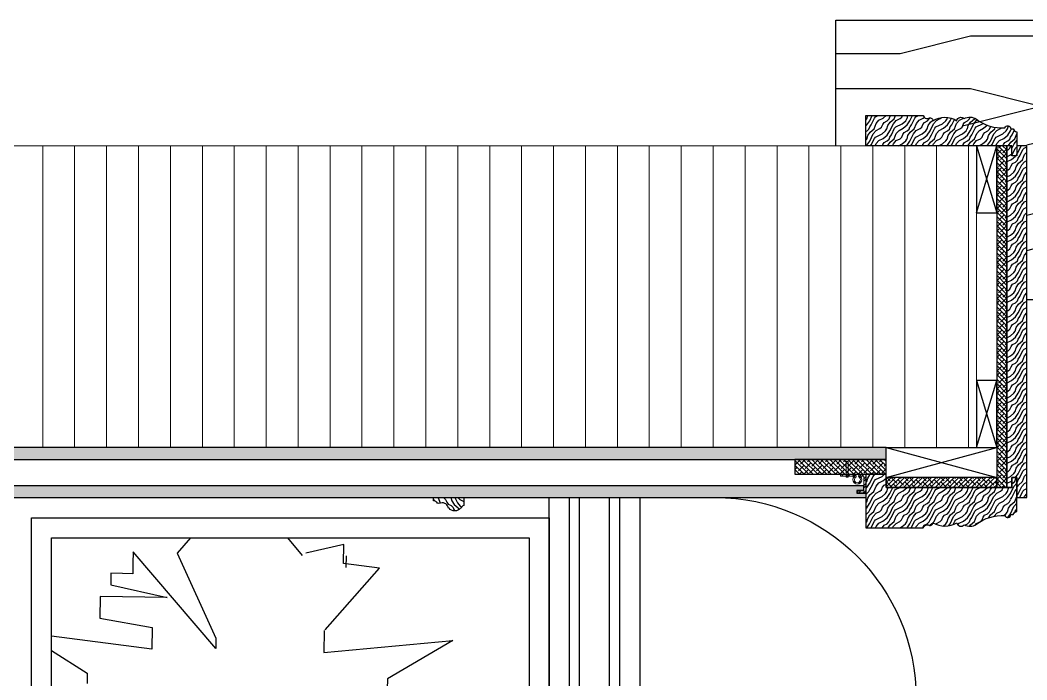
# Model space of a CAD drawing. Header units: millimetres. Extents: x 92928 to 223128, y -11456 to 21098.
# Drawn here: x 220417 to 221418, y 3142 to 3798 of the extents above; entities that cross this region are included whole.
import ezdxf
from ezdxf.xclip import XClip

# ---------------------------------------------------------------- set-up
doc = ezdxf.new("R2010")
doc.units = ezdxf.units.MM
doc.header["$XCLIPFRAME"] = 0
doc.layers.add('_ACM-A-WALL-HACH', color=251, linetype='Continuous', lineweight=9)
doc.layers.add('I-WALL', color=6, linetype='Continuous', lineweight=13)
for name, color, linetype in [('A-stairs', 2, 'Continuous'), ('I-DETL-LW01', 1, 'Continuous'), ('I-DETL-LW02', 2, 'Continuous'), ('I-DETL-LW251', 251, 'Continuous'), ('I-FC-HATCH', 8, 'Continuous'), ('I-PL-IDS-MILL', 40, 'Continuous'), ('PE-尺寸标注', 44, 'Continuous'), ('WALL TYPE$0$HATCH', 8, 'Continuous')]:
    doc.layers.add(name, color=color, linetype=linetype)

# ---------------------------------------------------------------- blocks, each defined once
blk = doc.blocks.new('海龙_1215173755')
at = {"layer": 'WALL TYPE$0$HATCH', "ltscale": 2}
h = blk.add_hatch(dxfattribs=at)
h.set_pattern_fill('ANSI32', color=256, scale=0.5)
h.set_pattern_definition([(45, (-39299.69784487303, -12402.66931678472), (-3.367596045400933, 3.367596045400933), []), (45, (-39297.45277987303, -12402.66931678472), (-3.367596045400933, 3.367596045400933), [])])
edge = h.paths.add_edge_path()
edge.add_line((2.291405648800719, -7.1853693941448), (2.291405648895307, 11.2586301537176))
edge.add_line((2.291405648895307, 11.2586301537176), (-2.766336400527507, 11.2586301537176))
edge.add_arc((-2.766336402286313, 9.258630153718839), 1.999999999998765, 89.99999994961394, 201.2138913290534)
edge.add_arc((-5.973488088030813, 5.890560184772322), 2.965716505140973, -243.08079552205038, 63.080795825394205, ccw=False)
edge.add_arc((-9.180639785015451, 9.258630153719412), 1.999999999998192, 338.7861084524729, 450.0000000000145)
edge.add_line((-9.180639785015956, 11.2586301537176), (-22.73189232477307, 11.2586301537176))
edge.add_line((-22.73189232477307, 11.2586301537176), (-22.73189232477307, 9.258630153717604))
edge.add_line((-22.73189232477307, 9.258630153717604), (-9.180639785015956, 9.258630153717604))
edge.add_arc((-5.973488092764455, 6.085253332828891), 4.511778188748358, 135.3032882784527, 404.6967117215473)
edge.add_line((-2.766336400512955, 9.258630153717604), (0.2914056488953065, 9.258630153717604))
edge.add_line((0.2914056488953065, 9.258630153717604), (0.2914056488007191, -3.505607322171272))
edge.add_line((0.2914056488007191, -3.505607322171272), (0.2914056488007191, -5.106938799261115))
edge.add_line((0.2914056488007191, -5.106938799261115), (-6.499315307970392, -5.10693879925384))
edge.add_line((-6.499315307970392, -5.10693879925384), (-6.499315307970392, -7.1853693941448))
edge.add_line((-6.499315307970392, -7.1853693941448), (2.291405648800719, -7.1853693941448))
at = {"color": 1, "linetype": 'Continuous', "lineweight": 15, "elevation": 7.839925138837386}
blk.add_lwpolyline([(-17.26337170643092, 24.12776406589728), (-17.26337170643092, 8.526522878431933), (-15.24067591447965, 8.526522878431933), (-15.24067591447965, 24.12776406589728)], close=True, dxfattribs=at)
at = {"color": 1, "linetype": 'Continuous', "lineweight": 15}
blk.add_lwpolyline([(2.291405648800719, -7.1853693941448), (2.291405648895307, 11.2586301537176), (-2.766336400527507, 11.2586301537176, 0.5273176530246371), (-4.630808598572912, 8.534928952069095, -4.178275816144416), (-7.31616759148892, 8.534928944960484, 0.5273176539620763), (-9.180639785015956, 11.2586301537176), (-22.73189232477307, 11.2586301537176), (-22.73189232477307, 9.258630153717604), (-9.180639785015956, 9.258630153717604, 2.396255539831327), (-2.766336400512955, 9.258630153717604), (0.2914056488953065, 9.258630153717604), (0.2914056488007191, -3.505607322171272), (0.2914056488007191, -5.106938799261115), (-6.499315307970392, -5.10693879925384), (-6.499315307970392, -7.1853693941448)], format="xyb", close=True, dxfattribs=at)
blk = doc.blocks.new('海龙_1215174788')
at = {"layer": 'I-DETL-LW01'}
for p, q in [((-54.99961099407665, 0), (54.99961099407665, -30.00060239396589)), ((-54.99961099407665, -30.00060239396589), (54.99961099407665, 0))]:
    blk.add_line(p, q, dxfattribs=at)
blk.add_lwpolyline([(54.99961099407665, -30.00060239396589), (-54.99961099407665, -30.00060239396589), (-54.99961099407665, 0), (54.99961099407665, 0), (54.99961099407665, -30.00060239396589)], close=True, dxfattribs=at)
blk = doc.blocks.new('K_18')
at = {"layer": 'I-DETL-LW01'}
for p, q in [((33.23561780365708, 0), (-33.23561780365708, -20)), ((-33.23561780365708, 0), (33.23561780365708, -20))]:
    blk.add_line(p, q, dxfattribs=at)
blk.add_lwpolyline([(-33.23561780365708, -20), (-33.23561780365708, 0), (33.23561780365708, 0), (33.23561780365708, -20), (-33.23561780365708, -20)], close=True, dxfattribs=at)
blk = doc.blocks.new('K_23')
at = {"layer": 'I-DETL-LW251'}
h = blk.add_hatch(dxfattribs=at)
h.set_pattern_fill('ANSI38', color=250, angle=-180)
h.set_pattern_definition([(224.9999999999999, (39382.28093701071, 12629.77147991466), (2.245064030267287, -2.24506403026729), []), (314.9999999999999, (39382.28093701071, 12629.77147991466), (6.735192090801863, -2.245064030267293), [7.9375, -4.7625])])
h.paths.add_polyline_path([(-49.99961099406937, -205.0415876618026), (-59.99961099406937, -205.0415876618026), (-59.99961099406937, -360.0013131033593), (-49.99961099406937, -360.0013131033593)])
h.paths.add_polyline_path([(-49.99961099406937, -20.00006513127482), (-59.99961099406937, -20.00006513127119), (-59.99961099406937, -205.0415876618026), (-49.99961099406937, -205.0415876618026)])
h = blk.add_hatch(dxfattribs=at)
h.set_pattern_fill('ANSI38', color=250, angle=-270.0000000000001)
h.set_pattern_definition([(134.9999999999999, (39382.28093701071, 12570.7273935948), (-2.24506403026729, -2.245064030267287), []), (224.9999999999999, (39382.28093701071, 12570.7273935948), (-2.245064030267292, -6.735192090801863), [7.9375, -4.7625])])
h.paths.add_polyline_path([(-49.99961099406937, -350.0011861415369), (59.99961099406937, -350.0011861415369), (59.99961099406937, -360.0011861415369), (-49.99961099406937, -360.0011861415369)])
at = {"layer": 'PE-尺寸标注'}
h = blk.add_hatch(dxfattribs=at)
h.set_pattern_fill('木纹面1', color=250, scale=5, angle=-270.0000000000001, style=0, pattern_type=2)
h.set_pattern_definition([(153.43494882, (-140730.9569070329, -13591.31806579485), (1.019987084581358e-09, 19.9999999776412), [4.62136835, -17.7393114]), (130.6012946499999, (-140748.2508732829, -13604.47510514485), (-1.801354211260634e-08, 19.99999998960277), [4.1580665, -88.037378]), (130.6012946499999, (-140768.2508732829, -13594.47510514485), (-1.801354211260634e-08, 19.99999998960277), [4.1580665, -88.037378]), (130.6012946499999, (-140788.2508732829, -13584.47510514485), (1.452602781483031e-08, 19.99999995163994), [4.1580665, -88.037378]), (153.43494882, (-140728.1620350329, -13601.46550179485), (1.019987084581358e-09, 19.9999999776412), [4.2370078, -18.12367195]), (140.1944289099999, (-140731.9517300329, -13599.57065429484), (-7.906845280639833e-10, 20.00000001048198), [2.2404905, -75.862006]), (140.1944289099999, (-140751.9517300329, -13589.57065429484), (-7.906845280639833e-10, 20.00000001048198), [2.2404905, -75.862006]), (140.1944289099999, (-140771.9517300329, -13579.57065429484), (-7.906845280639833e-10, 20.00000001048198), [2.2404905, -75.862006]), (111.8014094899999, (-140733.6729225329, -13598.13632724485), (2.658085606156288e-08, 19.99999999207265), [2.86871215, -50.9829359]), (123.69006753, (-140734.7383354829, -13595.47279484485), (1.246420043933127e-08, 20.00000002516126), [2.521813, -33.53369975]), (153.4349487999999, (-140736.1371856329, -13593.37451959484), (8.001303720482538e-09, 19.9999999776412), [3.3552885, -19.0053909]), (134.9999999999999, (-140739.1382472329, -13591.87398879484), (1.40896279729176e-14, 19.99999996643937), [2.7178182, -53.8507243]), (134.9999999999999, (-140759.1382472329, -13581.87398879484), (1.40896279729176e-14, 19.99999996643937), [2.7178182, -53.8507243]), (111.8014094899999, (-140741.0600348829, -13589.95220114485), (2.658085606156288e-08, 19.99999999207265), [2.19237, -51.65927799999999]), (153.4349487999999, (-140727.6998741829, -13607.94658224485), (8.001303720482538e-09, 19.9999999776412), [7.1895999, -15.1710799]), (140.1944289099999, (-140734.1304478329, -13604.73129539485), (-7.906845280639833e-10, 20.00000001048198), [4.573562, -73.5289349]), (140.1944289099999, (-140754.1304478329, -13594.73129539485), (-7.906845280639833e-10, 20.00000001048198), [4.573562, -73.5289349]), (140.1944289099999, (-140774.1304478329, -13584.73129539485), (-7.906845280639833e-10, 20.00000001048198), [4.573562, -73.5289349]), (123.69006753, (-140737.6439553829, -13601.80337244485), (1.246420043933127e-08, 20.00000002516126), [2.2405595, -33.8149534]), (105.9453958999999, (-140738.8867940829, -13599.93911439485), (1.449476101023982e-06, 19.99999999510854), [3.5624845, -69.23861445]), (123.69006753, (-140739.8654837829, -13596.51370029484), (1.246420043933127e-08, 20.00000002516126), [4.0929665, -31.9625462]), (140.1944289099999, (-140742.1358531329, -13593.10814629485), (-7.906845280639833e-10, 20.00000001048198), [5.197338, -72.905159]), (140.1944289099999, (-140762.1358531329, -13583.10814629485), (-7.906845280639833e-10, 20.00000001048198), [5.197338, -72.905159]), (140.1944288999999, (-140782.1358531329, -13573.10814629485), (2.699973234775094e-09, 20.00000001048198), [5.197338, -72.905159]), (111.8014094899999, (-140746.1285608829, -13589.78088644485), (2.658085606156288e-08, 19.99999999207265), [5.7145015, -48.137147]), (140.1944289099999, (-140735.0903845329, -13609.25132704485), (-7.906845280639833e-10, 20.00000001048198), [5.214066750000001, -72.88842999999999]), (140.1944289099999, (-140755.0903845329, -13599.25132704485), (-7.906845280639833e-10, 20.00000001048198), [5.214066750000001, -72.88842999999999]), (140.1944289099999, (-140775.0903845329, -13589.25132704485), (-7.906845280639833e-10, 20.00000001048198), [5.214066750000001, -72.88842999999999]), (123.69006753, (-140739.0959415329, -13605.91336284485), (1.246420043933127e-08, 20.00000002516126), [4.838075, -31.21743775]), (116.5650511799999, (-140741.7796227329, -13601.88784114485), (-1.019961125771446e-09, 19.9999999776412), [7.985959999999994, -81.45675899999992]), (116.5650511799999, (-140761.7796227329, -13591.88784114485), (-1.019961125771446e-09, 19.9999999776412), [7.985959999999994, -81.45675899999992]), (130.6012946499999, (-140745.3510710329, -13594.74496004485), (-1.801354211260634e-08, 19.99999998960277), [4.319301400000001, -87.87614315]), (130.6012946499999, (-140765.3510710329, -13584.74496004485), (-1.801354211260634e-08, 19.99999998960277), [4.319301400000001, -87.87614315]), (130.6012946499999, (-140785.3510710329, -13574.74496204485), (-1.801354211260634e-08, 19.99999998960277), [4.319301400000001, -87.87614315]), (123.69006753, (-140741.8742600829, -13607.91663754485), (1.246420043933127e-08, 20.00000002516126), [2.73579165, -33.31972211]), (116.5650512, (-140743.3918042329, -13605.64032129484), (-8.001275541226578e-09, 19.9999999776412), [7.1580762, -82.28464299999999]), (116.5650512, (-140763.3918042329, -13595.64032129484), (8.144144213551995e-08, 20.00000002236256), [7.1580762, -82.28464299999999]), (130.6012946499999, (-140746.5929930329, -13599.23794329485), (-1.801354211260634e-08, 19.99999998960277), [1.700823, -90.49462155]), (130.6012946499999, (-140766.5929930329, -13589.23794329485), (-1.801354211260634e-08, 19.99999998960277), [1.700823, -90.49462155]), (130.6012946499999, (-140786.5929930329, -13579.23794354485), (-1.801354211260634e-08, 19.99999998960277), [1.700823, -90.49462155])])
edge = h.paths.add_edge_path()
edge.add_line((-64.99929409782635, -20.00000415857539), (59.99961099406937, -20.00076633012395))
edge.add_line((59.99961099406937, -20.00076633012395), (59.99961099406937, -20.00071889169521))
edge.add_line((59.99961099406937, -20.00071889169521), (79.99961099406937, -20.00071889169521))
edge.add_line((79.99961099406937, -20.00071889169521), (79.99961099406937, 9.999652404396329))
edge.add_line((79.99961099406937, 9.999652404396329), (22.99266950390302, 10))
edge.add_arc((18.90004016371677, 11.19191495746054), 4.26266069280344, 260.886079551256, 343.7626167165591, ccw=False)
edge.add_arc((16.33341725327773, 4.808273027307223), 2.882226526280218, 48.98642283153394, 176.7599828102528)
edge.add_arc((1.533748628949979, -14.25924164853132), 22.6261819559395, 58.20282594837902, 121.7946807328179)
edge.add_arc((-14.43534059263766, 4.302694004842124), 4.102787472584965, 9.384517183764448, 139.234296743679)
edge.add_arc((-23.32189807837131, -3.273613022542122), 11.77156623235124, 60.59744438811473, 123.6714147726934)
edge.add_arc((-55.1030349455832, 38.82980278527066), 41.00637843885896, 265.84042374831006, 308.01522969566884, ccw=False)
edge.add_arc((-60.96015037057805, -3.150675527382191), 3.079146203867104, 20.57501200568215, 178.5813449604219)
edge.add_line((-64.03835276034079, -3.074443037097808), (-66.42360665739398, -3.074195844528731))
edge.add_arc((-70.88955782193807, -1.408315672022582), 4.766537165830334, 280.7645598541669, 339.5435792437277, ccw=False)
edge.add_line((-69.99929409782635, -6.090975926083047), (-69.99929409782635, -29.99997367143988))
edge.add_line((-69.99929409782635, -29.99997367143988), (-64.99929409782635, -29.99997367143988))
edge.add_line((-64.99929409782635, -29.99997367143988), (-64.99929409782635, -19.99997367143988))
h = blk.add_hatch(dxfattribs=at)
h.set_pattern_fill('木纹面1', color=250, scale=5, angle=-270.0000000000001, style=0, pattern_type=2)
h.set_pattern_definition([(153.43494882, (39381.41441451071, 12647.70474116466), (1.01998432603116e-09, 19.9999999776412), [4.62136835, -17.7393114]), (130.6012946499999, (39364.12044826074, 12634.54770181465), (-1.801354487115654e-08, 19.99999998960277), [4.1580665, -88.037378]), (130.6012946499999, (39344.12044826074, 12644.54770181465), (-1.801354487115654e-08, 19.99999998960277), [4.1580665, -88.037378]), (130.6012946499999, (39324.12044826074, 12654.54770181465), (1.452602505628012e-08, 19.99999995163994), [4.1580665, -88.037378]), (153.43494882, (39384.20928651071, 12637.55730516466), (1.01998432603116e-09, 19.9999999776412), [4.2370078, -18.12367195]), (140.1944289099999, (39380.41959151073, 12639.45215266468), (-7.90687286614186e-10, 20.00000001048198), [2.2404905, -75.862006]), (140.1944289099999, (39360.41959151073, 12649.45215266468), (-7.90687286614186e-10, 20.00000001048198), [2.2404905, -75.862006]), (140.1944289099999, (39340.41959151073, 12659.45215266468), (-7.90687286614186e-10, 20.00000001048198), [2.2404905, -75.862006]), (111.8014094899999, (39378.69839901073, 12640.88647971468), (2.658085330301268e-08, 19.99999999207265), [2.86871215, -50.9829359]), (123.6900675299999, (39377.63298606072, 12643.55001211466), (1.246419768078106e-08, 20.00000002516126), [2.521813, -33.53369975]), (153.4349487999999, (39376.23413591072, 12645.64828736466), (8.001300961932341e-09, 19.9999999776412), [3.355288499999994, -19.00539089999995]), (134.9999999999999, (39373.23307431073, 12647.14881816468), (1.133107777628205e-14, 19.99999996643937), [2.7178182, -53.8507243]), (134.9999999999999, (39353.23307431073, 12657.14881816468), (1.133107777628205e-14, 19.99999996643937), [2.7178182, -53.8507243]), (111.8014094899999, (39371.31128666073, 12649.07060581466), (2.658085330301268e-08, 19.99999999207265), [2.19237, -51.65927799999999]), (153.4349487999999, (39384.67144736071, 12631.07622471466), (8.001300961932341e-09, 19.9999999776412), [7.189599899999988, -15.17107989999997]), (140.1944289099999, (39378.24087371072, 12634.29151156466), (-7.90687286614186e-10, 20.00000001048198), [4.573562, -73.5289349]), (140.1944289099999, (39358.24087371072, 12644.29151156466), (-7.90687286614186e-10, 20.00000001048198), [4.573562, -73.5289349]), (140.1944289099999, (39338.24087371072, 12654.29151156466), (-7.90687286614186e-10, 20.00000001048198), [4.573562, -73.5289349]), (123.6900675299999, (39374.72736616072, 12637.21943451467), (1.246419768078106e-08, 20.00000002516126), [2.2405595, -33.8149534]), (105.9453958999999, (39373.48452746071, 12639.08369256466), (1.449476098265431e-06, 19.99999999510854), [3.5624845, -69.23861445]), (123.6900675299999, (39372.50583776072, 12642.50910666465), (1.246419768078106e-08, 20.00000002516126), [4.0929665, -31.9625462]), (140.1944289099999, (39370.23546841071, 12645.91466066465), (-7.90687286614186e-10, 20.00000001048198), [5.197338, -72.905159]), (140.1944289099999, (39350.23546841071, 12655.91466066465), (-7.90687286614186e-10, 20.00000001048198), [5.197338, -72.905159]), (140.1944288999999, (39330.23546841071, 12665.91466066465), (2.699970476224892e-09, 20.00000001048198), [5.197338, -72.905159]), (111.8014094899999, (39366.24276066071, 12649.24192051467), (2.658085330301268e-08, 19.99999999207265), [5.7145015, -48.137147]), (140.1944289099999, (39377.28093701071, 12629.77147991466), (-7.90687286614186e-10, 20.00000001048198), [5.214066750000001, -72.88842999999999]), (140.1944289099999, (39357.28093701071, 12639.77147991466), (-7.90687286614186e-10, 20.00000001048198), [5.214066750000001, -72.88842999999999]), (140.1944289099999, (39337.28093701071, 12649.77147991466), (-7.90687286614186e-10, 20.00000001048198), [5.214066750000001, -72.88842999999999]), (123.6900675299999, (39373.27538001072, 12633.10944411467), (1.246419768078106e-08, 20.00000002516126), [4.838075, -31.21743775]), (116.5650511799999, (39370.59169881072, 12637.13496581468), (-1.019963884321644e-09, 19.9999999776412), [7.985959999999983, -81.45675899999974]), (116.5650511799999, (39350.59169881072, 12647.13496581468), (-1.019963884321644e-09, 19.9999999776412), [7.985959999999983, -81.45675899999974]), (130.6012946499999, (39367.02025051072, 12644.27784691469), (-1.801354487115654e-08, 19.99999998960277), [4.319301400000001, -87.87614315]), (130.6012946499999, (39347.02025051072, 12654.27784691469), (-1.801354487115654e-08, 19.99999998960277), [4.319301400000001, -87.87614315]), (130.6012946499999, (39327.02025051072, 12664.27784491467), (-1.801354487115654e-08, 19.99999998960277), [4.319301400000001, -87.87614315]), (123.6900675299999, (39370.49706146074, 12631.10616941468), (1.246419768078106e-08, 20.00000002516126), [2.73579165, -33.31972211]), (116.5650511999999, (39368.97951731074, 12633.38248566465), (-8.001278299776775e-09, 19.9999999776412), [7.158076199999983, -82.28464299999972]), (116.5650511999999, (39348.97951731074, 12643.38248566465), (8.144143937696974e-08, 20.00000002236256), [7.158076199999983, -82.28464299999972]), (130.6012946499999, (39365.77832851073, 12639.78486366468), (-1.801354487115654e-08, 19.99999998960277), [1.700823, -90.49462155]), (130.6012946499999, (39345.77832851073, 12649.78486366468), (-1.801354487115654e-08, 19.99999998960277), [1.700823, -90.49462155]), (130.6012946499999, (39325.77832851073, 12659.78486341468), (-1.801354487115654e-08, 19.99999998960277), [1.700823, -90.49462155])])
h.paths.add_polyline_path([(-59.99961099406937, -205.0415876618026), (-79.99961099406937, -205.0415876618026), (-79.99961099406937, -369.8874311849904), (-69.99961099406937, -369.8874311849904), (-69.99961099406937, -350.0014350499514), (-64.99929409782635, -350.0014350499514), (-64.99929409782635, -360.0014045628159), (-59.99961099406937, -360.0013740776303)])
h.paths.add_polyline_path([(-69.99961099406937, -20.11343685374413), (-79.99961099406937, -20.11343685374595), (-79.99961099406937, -205.0415876618026), (-59.99961099406937, -205.0415876618026), (-59.99961099406937, -20.00003464379006), (-64.99929409782635, -20.00000415857539), (-64.99913564970484, -29.99997367143988), (-69.99945254594786, -29.99997367143988)])
h = blk.add_hatch(dxfattribs=at)
h.set_pattern_fill('木纹面1', color=250, scale=5, angle=89.99999999999994, pattern_type=2)
h.set_pattern_definition([(153.43494882, (-70.86581659782678, -382.0676067887362), (1.019991983168549e-09, 19.9999999776412), [4.62136835, -17.7393114]), (130.6012946499999, (-88.15978284782614, -395.2246461387367), (-1.801353721401914e-08, 19.99999998960277), [4.1580665, -88.037378]), (130.6012946499999, (-108.1597828478261, -385.2246461387367), (-1.801353721401914e-08, 19.99999998960277), [4.1580665, -88.037378]), (130.6012946499999, (-128.1597828478261, -375.2246461387367), (1.452603271341749e-08, 19.99999995163994), [4.1580665, -88.037378]), (153.43494882, (-68.0709445978282, -392.2150427887373), (1.019991983168549e-09, 19.9999999776412), [4.2370078, -18.12367195]), (140.1944289099999, (-71.86063959781313, -390.3201952887357), (-7.906796294767842e-10, 20.00000001048198), [2.2404905, -75.862006]), (140.1944289099999, (-91.86063959781313, -380.3201952887357), (-7.906796294767842e-10, 20.00000001048198), [2.2404905, -75.862006]), (140.1944289099999, (-111.8606395978131, -370.3201952887357), (-7.906796294767842e-10, 20.00000001048198), [2.2404905, -75.862006]), (111.8014094899999, (-73.58183209781419, -388.8858682387363), (2.658086096015007e-08, 19.99999999207265), [2.86871215, -50.98293589999999]), (123.6900675299999, (-74.6472450478177, -386.2223358387364), (1.246420533791847e-08, 20.00000002516126), [2.521813, -33.53369975]), (153.4349487999999, (-76.04609519781661, -384.124060588736), (8.00130861906973e-09, 19.9999999776412), [3.3552885, -19.0053909]), (134.9999999999999, (-79.0471567978384, -382.6235297887361), (1.898821516128703e-14, 19.99999996643937), [2.7178182, -53.8507243]), (134.9999999999999, (-99.0471567978384, -372.6235297887361), (1.898821516128703e-14, 19.99999996643937), [2.7178182, -53.8507243]), (111.8014094899999, (-80.96894444781356, -380.7017421387372), (2.658086096015007e-08, 19.99999999207265), [2.192369999999999, -51.65927799999999]), (153.4349487999999, (-67.60878374782624, -398.6961232387366), (8.00130861906973e-09, 19.9999999776412), [7.1895999, -15.1710799]), (140.1944289099999, (-74.03935739782173, -395.4808363887369), (-7.906796294767842e-10, 20.00000001048198), [4.573562, -73.5289349]), (140.1944289099999, (-94.03935739782173, -385.4808363887369), (-7.906796294767842e-10, 20.00000001048198), [4.573562, -73.5289349]), (140.1944289099999, (-114.0393573978217, -375.4808363887369), (-7.906796294767842e-10, 20.00000001048198), [4.573562, -73.5289349]), (123.6900675299999, (-77.55286494782194, -392.5529134387361), (1.246420533791847e-08, 20.00000002516126), [2.2405595, -33.8149534]), (105.9453958999999, (-78.79570364783285, -390.6886553887362), (1.449476105922569e-06, 19.99999999510854), [3.5624845, -69.23861445]), (123.6900675299999, (-79.77439334781957, -387.263241288736), (1.246420533791847e-08, 20.00000002516126), [4.0929665, -31.9625462]), (140.1944289099999, (-82.04476269782754, -383.857687288737), (-7.906796294767842e-10, 20.00000001048198), [5.197338, -72.905159]), (140.1944289099999, (-102.0447626978275, -373.857687288737), (-7.906796294767842e-10, 20.00000001048198), [5.197338, -72.905159]), (140.1944288999999, (-122.0447626978275, -363.857687288737), (2.699978133362294e-09, 20.00000001048198), [5.197338, -72.905159]), (111.8014094899999, (-86.03747044783086, -380.5304274387363), (2.658086096015007e-08, 19.99999999207265), [5.714501499999999, -48.13714699999999]), (140.1944289099999, (-74.99929409782635, -400.0008680387364), (-7.906796294767842e-10, 20.00000001048198), [5.214066750000001, -72.88842999999999]), (140.1944289099999, (-94.99929409782635, -390.0008680387364), (-7.906796294767842e-10, 20.00000001048198), [5.214066750000001, -72.88842999999999]), (140.1944289099999, (-114.9992940978264, -380.0008680387364), (-7.906796294767842e-10, 20.00000001048198), [5.214066750000001, -72.88842999999999]), (123.6900675299999, (-79.00485109782312, -396.6629038387364), (1.246420533791847e-08, 20.00000002516126), [4.838075, -31.21743775]), (116.5650511799999, (-81.68853229781962, -392.6373821387369), (-1.019956227184255e-09, 19.9999999776412), [7.985959999999999, -81.45675899999999]), (116.5650511799999, (-101.6885322978196, -382.6373821387369), (-1.019956227184255e-09, 19.9999999776412), [7.985959999999999, -81.45675899999999]), (130.6012946499999, (-85.25998059782432, -385.4945010387364), (-1.801353721401914e-08, 19.99999998960277), [4.319301400000001, -87.87614315]), (130.6012946499999, (-105.2599805978243, -375.4945010387364), (-1.801353721401914e-08, 19.99999998960277), [4.319301400000001, -87.87614315]), (130.6012946499999, (-125.2599805978243, -365.4945030387371), (-1.801353721401914e-08, 19.99999998960277), [4.319301400000001, -87.87614315]), (123.6900675299999, (-81.78316964782425, -398.6661785387369), (1.246420533791847e-08, 20.00000002516126), [2.73579165, -33.31972211]), (116.5650511999999, (-83.30071379782748, -396.3898622887355), (-8.001270642639386e-09, 19.9999999776412), [7.158076199999999, -82.28464299999997]), (116.5650511999999, (-103.3007137978275, -386.3898622887355), (8.144144703410716e-08, 20.00000002236256), [7.158076199999999, -82.28464299999997]), (130.6012946499999, (-86.50190259783994, -389.9874842887366), (-1.801353721401914e-08, 19.99999998960277), [1.700823, -90.49462155]), (130.6012946499999, (-106.5019025978399, -379.9874842887366), (-1.801353721401914e-08, 19.99999998960277), [1.700823, -90.49462155]), (130.6012946499999, (-126.5019025978399, -369.9874845387367), (-1.801353721401914e-08, 19.99999998960277), [1.700823, -90.49462155])])
h.paths.add_polyline_path([(79.99961098009953, -346.8006141457554), (59.99961098009953, -346.8006141457554), (59.99961099406937, -360.0006423912964), (-64.99929409782635, -360.0014045628159), (-64.99929409782635, -350.0014350499514), (-69.99929409782635, -350.0014350499514), (-69.99929409782635, -383.9098921126242, -0.2622472454661372), (-66.42360665739398, -386.9266721942076), (-64.03835276034079, -386.9264250016095, 0.8243827968843872), (-58.07741399548831, -387.9323072633379, -0.1861280918310375), (-29.84839920126251, -396.5239153989787, 0.2823776289364128), (-17.54273459775141, -396.9825483336135, 0.6361491608280783), (-10.3874637586996, -394.9725599377671, 0.2848190696675716), (13.45579787058523, -394.9720411486887, 0.6234963798739495), (18.2248433958448, -396.9839368946232, -0.3782502001718004), (22.99266950390302, -400.0008680387364), (79.99961099406937, -400.0005204431327)])
at = {"layer": 'I-DETL-LW01'}
for points in [[(-59.99961099406937, -205.0415876618026), (-59.99955002329079, -20.000065131273), (-49.99955002329079, -20.000065131273), (-49.99961099406937, -205.0415876618026)], [(-49.99961099406937, -205.0415876618026), (-49.99961099406937, -360.0013131033593), (-59.99961099406937, -360.0013131033593), (-59.99961099406937, -205.0415876618026)]]:
    blk.add_lwpolyline(points, dxfattribs=at)
blk.add_lwpolyline([(-49.99961099406937, -350.0011861415369), (59.99961099406937, -350.0011861415369), (59.99961099406937, -360.0011861415369), (-49.99961099406937, -360.0011861415369)], close=True, dxfattribs=at)
at = {"layer": 'I-DETL-LW02'}
for points in [[(-64.99929409782635, -20.00000415857539), (59.99961099406937, -20.00076633012395), (59.99961099406937, -20.00071889169521), (79.99961099406937, -20.00071889169521), (79.99961099406937, 9.999652404396329), (22.99266950390302, 10, -0.3782502001718009), (18.2248433958448, 6.983068855886813, 0.6234963798739479), (13.45579787058523, 4.97117310995236, 0.2848190696675714), (-10.3874637586996, 4.971691899059806, 0.6361491608280843), (-17.54273459775141, 6.981680294906255, 0.2823776289364123), (-29.84839920126251, 6.523047360242344, -0.1861280918310402), (-58.07741399548831, -2.068560775369406, 0.8243827968840718), (-64.03835276034079, -3.074443037097808), (-66.42360665739398, -3.074195844528731, -0.2622472454661371), (-69.99929409782635, -6.090975926083047), (-69.99929409782635, -29.99997367143988), (-64.99929409782635, -29.99997367143988), (-64.99929409782635, -19.99997367143988)], [(-64.99929409782635, -360.0014045628159), (59.99961099406937, -360.0006423912964), (59.99961098009953, -346.8006141457554), (79.99961098009953, -346.8006141457554), (79.99961099406937, -400.0005204431327), (22.99266950390302, -400.0008680387364, 0.3782502001718009), (18.2248433958448, -396.9839368946232, -0.6234963798739479), (13.45579787058523, -394.9720411486887, -0.2848190696675714), (-10.3874637586996, -394.9725599377671, -0.6361491608280843), (-17.54273459775141, -396.9825483336135, -0.2823776289364123), (-29.84839920126251, -396.5239153989787, 0.1861280918310402), (-58.07741399548831, -387.9323072633379, -0.8243827968840718), (-64.03835276034079, -386.9264250016095), (-66.42360665739398, -386.9266721942076, 0.2622472454661371), (-69.99929409782635, -383.9098921126242), (-69.99929409782635, -350.0014350499514), (-64.99929409782635, -350.0014350499514), (-64.99929409782635, -360.0014350499514)]]:
    blk.add_lwpolyline(points, format="xyb", dxfattribs=at)
for points in [[(-79.99961099406937, -205.0415876618026), (-79.99961099406937, -20.11343685374595), (-69.99961099406937, -20.11343685374595), (-69.99961099406937, -29.99997367143988), (-64.99929409782635, -29.99997367143988), (-64.99929409782635, -20.00000415857539), (-59.99961099406937, -20.00003464379006), (-59.99961099406937, -205.0415876618026)], [(-59.99961099406937, -205.0415876618026), (-59.99961099406937, -360.0013740776303), (-64.99929409782635, -360.0014045628159), (-64.99929409782635, -350.0014350499514), (-69.99961099406937, -350.0014350499514), (-69.99961099406937, -369.8874311849904), (-79.99961099406937, -369.8874311849904), (-79.99961099406937, -205.0415876618026)]]:
    blk.add_lwpolyline(points, dxfattribs=at)
at = {"rotation": 270}
for p in [(-29.99961099406937, -53.35292336297789), (-29.99961099406937, -286.7649659439012)]:
    blk.add_blockref('K_18', p, dxfattribs=at)
at = {"layer": 'I-DETL-LW01', "xscale": -1}
blk.add_blockref('海龙_1215174788', (5, -320.0005837475728), dxfattribs=at)
blk = doc.blocks.new('2008092313492155')
at = {"color": 8, "linetype": 'Continuous'}
for p, q in [((934.3628767070913, 242.25947755372), (896.3226630103236, 177.247922479939)), ((922.6805428049483, 113.9186893494398), (934.3628767070913, 242.25947755372)), ((896.3226630103236, 177.247922479939), (886.191026899025, 177.0589836783975)), ((896.3226630103236, 177.247922479939), (896.3226630103236, 177.247922479939)), ((1018.71149026497, 136.1230512558604), (1007.132477566331, 135.9071211969558)), ((1018.71149026497, 136.1230512558604), (1018.71149026497, 136.1230512558604)), ((944.3911916148791, 114.3235582098851), (922.6805428049483, 113.9186893494398)), ((1074.341628242495, 47.21690674261026), (1019.126260127166, 92.40440281343217)), ((1019.126260127166, 92.40440281343217), (1019.126260127166, 92.40440281343217)), ((1074.935980165901, 15.34543639953245), (1021.443765497577, -31.86928214394538)), ((936.7518185473527, 6.740192356889565), (926.6201824360469, 6.551253555348012)), ((926.6201824360469, 6.551253555348012), (926.6201824360469, 6.551253555348012)), ((926.6201824360469, 6.551253555348012), (1022.65928284105, -75.57299792714821)), ((936.7518185473527, 6.740192356889565), (936.7518185473527, 6.740192356889565)), ((1021.443765497577, -31.86928214394538), (936.7518185473527, 6.740192356889565)), ((1021.443765497577, -31.86928214394538), (1021.443765497577, -31.86928214394538)), ((977.1463284875572, -41.8609103425888), (978.3840175078367, -108.230627256622)), ((989.7742182920192, -97.88986526778353), (977.1463284875572, -41.8609103425888)), ((947.5778892178641, -56.55960737994337), (925.8672404079334, -56.96447624038865)), ((925.8672404079334, -56.96447624038865), (942.3264883904048, -184.7804689727172)), ((947.5778892178641, -56.55960737994337), (947.5778892178641, -56.55960737994337)), ((956.6733686979205, -108.6354961170682), (947.5778892178641, -56.55960737994337)), ((1011.080270142411, -75.78892798605284), (1000.948634031112, -75.9778667875944)), ((1000.948634031112, -75.9778667875944), (1000.948634031112, -75.9778667875944)), ((1000.948634031112, -75.9778667875944), (1001.137445945562, -86.10269871752735)), ((1022.65928284105, -75.57299792714821), (1011.080270142411, -75.78892798605284)), ((1011.080270142411, -75.78892798605284), (1011.080270142411, -75.78892798605284)), ((1022.65928284105, -75.57299792714821), (1022.65928284105, -75.57299792714821)), ((1001.137445945562, -86.10269871752735), (1001.137445945562, -86.10269871752735)), ((1001.137445945562, -86.10269871752735), (1001.353230990637, -97.6739352088789)), ((1001.353230990637, -97.6739352088789), (989.7742182920192, -97.88986526778353)), ((989.7742182920192, -97.88986526778353), (989.7742182920192, -97.88986526778353)), ((1001.353230990637, -97.6739352088789), (1001.353230990637, -97.6739352088789)), ((978.3840175078367, -108.230627256622), (956.6733686979205, -108.6354961170682)), ((956.6733686979205, -108.6354961170682), (956.6733686979205, -108.6354961170682)), ((901.8888434245164, -121.2324003882231), (891.7572073132178, -121.4213391897647)), ((942.3264883904048, -184.7804689727172), (901.8888434245164, -121.2324003882231)), ((901.8888434245164, -121.2324003882231), (901.8888434245164, -121.2324003882231))]:
    blk.add_line(p, q, dxfattribs=at)
at = {"color": 8}
blk.add_lwpolyline([(945.224826200254, 115.5229542914949), (1006.603328424804, 169.5657604912021), (1011.052188027243, 133.7535291302856), (1029.950599603573, 134.1059542662688), (1021.205768777421, 96.15840652144016)], dxfattribs=at)

msp = doc.modelspace()

# ---------------------------------------------------------------- hatches: boundary and pattern name
at = {"layer": '_ACM-A-WALL-HACH'}
h = msp.add_hatch(dxfattribs=at)
h.set_pattern_fill('ANSI31', color=256, scale=10, angle=45)
h.set_pattern_definition([(90, (159638.0856777151, -68966.6290626023), (-31.75, 0), [])])
h.paths.add_polyline_path([(218958.0856777151, 3673.370937397834), (221368.0856777156, 3673.370937397834), (221368.0856777156, 3373.370937397704), (218958.0856777151, 3373.370937397704)])
at = {"layer": 'I-DETL-LW251'}
h = msp.add_hatch(dxfattribs=at)
h.set_pattern_fill('ANSI38', color=250, angle=-270.0000000000001)
h.set_pattern_definition([(134.9999999999999, (223525.2198879749, -32438.4750043809), (-2.24506403026729, -2.245064030267287), []), (224.9999999999999, (223525.2198879749, -32438.4750043809), (-2.245064030267293, -6.735192090801863), [7.9375, -4.7625])])
h.paths.add_polyline_path([(219048.0856777151, 3361.370957647641), (219048.0856777151, 3373.370957647616), (221278.0857989495, 3373.370957647616), (221278.0857989495, 3361.370957647616)])
h = msp.add_hatch(dxfattribs=at)
h.set_pattern_fill('ANSI38', color=250, angle=-270.0000000000001)
h.set_pattern_definition([(134.9999999999999, (212249.8708231994, 4552.312155174724), (-2.24506403026729, -2.245064030267287), []), (224.9999999999999, (212249.8708231994, 4552.312155174724), (-2.245064030267293, -6.735192090801863), [7.9375, -4.7625])])
h.paths.add_polyline_path([(221187.4601375049, 3361.370927207367), (221187.4601375049, 3346.570927207378), (221278.0857989495, 3346.570927254643), (221278.0857989495, 3361.37092725466)])
at = {"layer": 'I-FC-HATCH'}
h = msp.add_hatch(dxfattribs=at)
h.set_pattern_fill('木纹', color=256, scale=34.3137, pattern_type=2)
h.set_pattern_definition([(0, (150101.5130771933, 22944.85505016772), (0, 699.99948), [139.999896, -209.999844, 69.99994799999999, -279.999792]), (0, (150591.5127131933, 22962.35503716768), (0, 699.99948), [139.999896, -559.9995839999999]), (0, (150521.5127651933, 22997.35501116769), (0, 699.99948), [69.99994799999999, -629.9995319999999]), (0, (150136.5130511933, 23014.85499816772), (0, 699.99948), [34.99997399999999, -489.999636, 34.99997399999999, -139.999896]), (0, (150381.5128691933, 23049.85497216768), (0, 699.99948), [139.999896, -209.999844, 34.99997399999999, -314.999766]), (0, (150206.5129991933, 23067.35495916769), (0, 699.99948), [104.999922, -594.999558]), (0, (150381.5128691933, 23084.85494616772), (0, 699.99948), [209.999844, -489.999636]), (0, (150171.5130251933, 23102.35493316769), (0, 699.99948), [139.999896, -559.9995839999999]), (0, (150451.5128171933, 23119.85492016768), (0, 699.99948), [349.99974, -349.99974]), (0, (150241.5129731933, 23154.85489416767), (0, 699.99948), [69.99994799999999, -209.999844, 139.999896, -279.999792]), (0, (150731.5126091933, 23172.35488116773), (0, 699.99948), [139.999896, -559.9995839999999]), (0, (150591.5127131933, 23189.85486816772), (0, 699.99948), [69.99994799999999, -629.9995319999999]), (0, (150451.5128171933, 23207.35485516772), (0, 699.99948), [69.99994799999999, -629.9995319999999]), (0, (150101.5130771933, 23224.85484216773), (0, 699.99948), [139.999896, -559.9995839999999]), (0, (150451.5128171933, 23242.35482916773), (0, 699.99948), [139.999896, -559.9995839999999]), (0, (150451.5128171933, 23277.35480316773), (0, 699.99948), [139.999896, -139.999896, 139.999896, -279.999792]), (0, (150311.5129211933, 23312.35477716773), (0, 699.99948), [69.99994799999999, -349.99974, 139.999896, -139.999896]), (0, (150451.5128171933, 23329.85476416771), (0, 699.99948), [209.999844, -489.999636]), (0, (150451.5128171933, 23364.85473816769), (0, 699.99948), [139.999896, -559.9995839999999]), (0, (150171.5130251933, 23382.35472516772), (0, 699.99948), [209.999844, -279.999792, 69.99994799999999, -139.999896]), (0, (150171.5130251933, 23417.35469916768), (0, 699.99948), [349.99974, -349.99974]), (0, (150591.5127131933, 23434.85468616769), (0, 699.99948), [69.99994799999999, -629.9995319999999]), (0, (150381.5128691933, 23452.35467316768), (0, 699.99948), [139.999896, -559.9995839999999]), (0, (150241.5129731933, 23469.85466016774), (0, 699.99948), [69.99994799999999, -279.999792, 69.99994799999999, -279.999792]), (0, (150171.5130251933, 23487.35464716773), (0, 699.99948), [69.99994799999999, -209.999844, 139.999896, -279.999792]), (0, (150311.5129211933, 23504.85463416773), (0, 699.99948), [69.99994799999999, -349.99974, 69.99994799999999, -209.999844]), (0, (150451.5128171933, 23522.35462116772), (0, 699.99948), [209.999844, -489.999636]), (0, (150171.5130251933, 23557.35459516772), (0, 699.99948), [139.999896, -559.9995839999999]), (0, (150521.5127651933, 23574.85458216773), (0, 699.99948), [69.99994799999999, -629.9995319999999]), (0, (150661.5126611933, 23592.35456916767), (0, 699.99948), [69.99994799999999, -629.9995319999999]), (14.03624347, (150591.5127132073, 22997.35501115976), (699.999479479022, 1.689791812723928e-06), [72.09994644, -2814.0717183687]), (14.03624347, (150661.5126612073, 23154.85489415975), (699.999479479022, 1.689791812723928e-06), [72.09994644, -2814.0717183687]), (14.03624347, (150591.5127132073, 23574.85458215975), (699.999479479022, 1.689791812723928e-06), [72.09994644, -2814.0717183687]), (14.03624347, (150381.5128692073, 23312.35477715975), (699.999479479022, 1.689791812723928e-06), [72.09994644, -2814.0717183687]), (14.03624347, (150521.5127652073, 23417.35469915975), (699.999479479022, 1.689791812723928e-06), [72.09994644, -2814.0717183687]), (14.03624347, (150591.5127132073, 23364.85473815976), (699.999479479022, 1.689791812723928e-06), [72.09994644, -2814.0717183687]), (14.03624347, (150241.5129732073, 23487.35464715975), (699.999479479022, 1.689791812723928e-06), [72.09994644, -2814.0717183687]), (14.03624347, (150521.5127652073, 23452.35467315975), (699.999479479022, 1.689791812723928e-06), [72.09994644, -2814.0717183687]), (14.03624347, (150661.5126612073, 23189.85486815975), (699.999479479022, 1.689791812723928e-06), [144.19989288, -2741.9717719287]), (14.03624347, (150591.5127132073, 23242.35482915975), (699.999479479022, 1.689791812723928e-06), [144.19989288, -2741.9717719287]), (14.03624347, (150591.5127132073, 23277.35480315976), (699.999479479022, 1.689791812723928e-06), [144.19989288, -2741.9717719287]), (165.96376, (150381.5126987711, 23049.85511668907), (-699.9996068101242, -0.0001255916377661842), [72.09994644, -144.19989288, 72.09994644, -2597.771844734999]), (165.96375653, (150241.5129733102, 23154.8548942284), (-699.9994798951368, 2.533261912960327e-08), [72.09994644, -2814.0717183687]), (165.96375653, (150241.5129733102, 23469.85466022839), (-699.9994798951368, 2.533261912960327e-08), [144.19989288, -2741.9717719287]), (194.03624347, (150591.5127133102, 22962.35503722839), (-699.999479479022, -1.689791721293865e-06), [72.09994644, -2814.0717183687]), (345.96375653, (150731.5126093102, 22962.35503722839), (699.9994798951368, -2.533283246641815e-08), [72.09994644, -2814.0717183687]), (345.96375653, (150521.5127653102, 23207.35485522838), (699.9994798951368, -2.533283246641815e-08), [72.09994644, -2814.0717183687]), (345.96375653, (150661.5126613102, 23329.85476422838), (699.9994798951368, -2.533283246641815e-08), [72.09994644, -2814.0717183687]), (345.96375653, (150381.5128693102, 23382.35472522839), (699.9994798951368, -2.533283246641815e-08), [72.09994644, -2814.0717183687]), (345.96375653, (150311.5129213102, 23469.85466022839), (699.9994798951368, -2.533283246641815e-08), [72.09994644, -2814.0717183687]), (345.96375653, (150381.5128693102, 23504.85463422838), (699.9994798951368, -2.533283246641815e-08), [72.09994644, -2814.0717183687]), (345.96375653, (150381.5128693102, 23382.35472522839), (699.9994798951368, -2.533283246641815e-08), [72.09994644, -2814.0717183687]), (345.96375653, (150591.5127133102, 23487.35464722839), (699.9994798951368, -2.533283246641815e-08), [288.39978576, -2597.7718790487]), (345.96375653, (150171.5130253102, 23014.85499822839), (699.9994798951368, -2.533283246641815e-08), [288.39978576, -2597.7718790487]), (345.96375653, (150241.5129733102, 23067.35495922838), (699.9994798951368, -2.533283246641815e-08), [288.39978576, -2597.7718790487]), (345.96376, (150311.5127507711, 23102.35507768906), (699.9996068101242, 0.0001255916376747542), [72.09994644, -144.19989288, 144.19989288, -2525.671898295]), (345.96376, (150311.5127507711, 23154.85503868907), (699.9996068101242, 0.0001255916376747542), [144.19989288, -144.19989288, 144.19989288, -2453.571951854999]), (345.96375653, (150241.5129733102, 23224.85484222839), (699.9994798951368, -2.533283246641815e-08), [288.39978576, -2597.7718790487]), (345.96375653, (150171.5130253102, 23277.35480322839), (699.9994798951368, -2.533283246641815e-08), [288.39978576, -2597.7718790487]), (345.96375653, (150171.5130253102, 23312.35477722838), (699.9994798951368, -2.533283246641815e-08), [288.39978576, -2597.7718790487]), (345.96375653, (150661.5126613102, 23522.3546212284), (699.9994798951368, -2.533283246641815e-08), [72.09994644, -2814.0717183687]), (345.96376753, (150731.5126093102, 23592.3545692284), (699.9994798951237, 0.0001343649197149675), [144.19989288, -2741.9717719287]), (345.96376753, (150311.5129213102, 23557.35459522839), (699.9994798951237, 0.0001343649197149675), [144.19989288, -2741.9717719287]), (345.96375753, (150241.5129733102, 22944.85505022839), (699.9994798951367, 1.219196289799367e-05), [288.39978576, -2597.7718790487]), (345.96375753, (150661.5126613102, 23434.85468622838), (699.9994798951367, 1.219196289799367e-05), [216.29983932, -2669.8718254887]), (345.96375753, (150731.5126093102, 23382.35472522839), (699.9994798951367, 1.219196289799367e-05), [432.59967864, -2453.5719861687])])
h.paths.add_polyline_path([(222938.0856777151, 3498.370892276347), (221418.0856777156, 3498.370892276347), (221418.0856777156, 3693.314305872074), (221228.0856777156, 3693.427568923289), (221228.0856777156, 3798.370892276347), (223128.0856777151, 3798.370892276347), (223128.0856777151, 3693.427476948418), (222938.0856777151, 3693.314213897087)])
at = {"layer": 'PE-尺寸标注'}
h = msp.add_hatch(dxfattribs=at)
h.set_pattern_fill('木纹面1', color=250, scale=5.000000000000001, angle=-1.272221872585407e-14, style=0, pattern_type=2)
h.set_pattern_definition([(63.43494882, (201971.5905797365, 94762.36972042332), (19.9999999776412, -1.019978660492269e-09), [4.621368350000001, -17.7393114]), (40.60129464999999, (201958.4335403865, 94779.66368667332), (19.99999998960277, 1.801355053669543e-08), [4.1580665, -88.03737800000002]), (40.60129464999999, (201968.4335403865, 94799.66368667332), (19.99999998960277, 1.801355053669543e-08), [4.1580665, -88.03737800000002]), (40.60129464999999, (201978.4335403865, 94819.66368667332), (19.99999995163994, -1.452601939074124e-08), [4.1580665, -88.03737800000002]), (63.43494882, (201961.4431437365, 94759.57484842332), (19.9999999776412, -1.019978660492269e-09), [4.237007800000001, -18.12367195]), (50.19442890999996, (201963.3379912365, 94763.36454342332), (20.00000001048199, 7.906929521530867e-10), [2.2404905, -75.86200600000001]), (50.19442890999996, (201973.3379912365, 94783.36454342332), (20.00000001048199, 7.906929521530867e-10), [2.2404905, -75.86200600000001]), (50.19442890999996, (201983.3379912365, 94803.36454342332), (20.00000001048199, 7.906929521530867e-10), [2.2404905, -75.86200600000001]), (21.80140948999999, (201964.7723182865, 94765.08573592332), (19.99999999207266, -2.658084763747379e-08), [2.868712150000001, -50.98293590000001]), (33.69006752999998, (201967.4358506865, 94766.15114887331), (20.00000002516126, -1.246419201524216e-08), [2.521813, -33.53369975]), (63.43494879999999, (201969.5341259365, 94767.54999902331), (19.99999997764121, -8.001295296393451e-09), [3.3552885, -19.0053909]), (44.99999999999999, (201971.0346567365, 94770.55106062331), (19.99999996643937, -5.665538888141027e-15), [2.7178182, -53.85072430000001]), (44.99999999999999, (201981.0346567365, 94790.55106062331), (19.99999996643937, -5.665538888141027e-15), [2.7178182, -53.85072430000001]), (21.80140948999999, (201972.9564443865, 94772.47284827332), (19.99999999207266, -2.658084763747379e-08), [2.19237, -51.65927800000001]), (63.43494879999999, (201954.9620632865, 94759.11268757332), (19.99999997764121, -8.001295296393451e-09), [7.1895999, -15.1710799]), (50.19442890999996, (201958.1773501365, 94765.54326122331), (20.00000001048199, 7.906929521530867e-10), [4.573562000000001, -73.52893490000001]), (50.19442890999996, (201968.1773501365, 94785.54326122331), (20.00000001048199, 7.906929521530867e-10), [4.573562000000001, -73.52893490000001]), (50.19442890999996, (201978.1773501365, 94805.54326122331), (20.00000001048199, 7.906929521530867e-10), [4.573562000000001, -73.52893490000001]), (33.69006752999998, (201961.1052730865, 94769.05676877331), (20.00000002516126, -1.246419201524216e-08), [2.240559500000001, -33.81495340000001]), (15.94539589999995, (201962.9695311365, 94770.29960747332), (19.99999999510855, -1.449476092599893e-06), [3.5624845, -69.23861445000001]), (33.69006752999998, (201966.3949452365, 94771.27829717331), (20.00000002516126, -1.246419201524216e-08), [4.092966500000001, -31.96254620000001]), (50.19442890999996, (201969.8004992365, 94773.54866652332), (20.00000001048199, 7.906929521530867e-10), [5.197338000000001, -72.90515900000001]), (50.19442890999996, (201979.8004992365, 94793.54866652332), (20.00000001048199, 7.906929521530867e-10), [5.197338000000001, -72.90515900000001]), (50.19442889999996, (201989.8004992365, 94813.54866652332), (20.00000001048199, -2.699964810685992e-09), [5.197338000000001, -72.90515900000001]), (21.80140948999999, (201973.1277590865, 94777.54137427332), (19.99999999207266, -2.658084763747379e-08), [5.714501500000001, -48.13714700000001]), (50.19442890999996, (201953.6573184865, 94766.50319792332), (20.00000001048199, 7.906929521530867e-10), [5.214066750000002, -72.88843]), (50.19442890999996, (201963.6573184865, 94786.50319792332), (20.00000001048199, 7.906929521530867e-10), [5.214066750000002, -72.88843]), (50.19442890999996, (201973.6573184865, 94806.50319792332), (20.00000001048199, 7.906929521530867e-10), [5.214066750000002, -72.88843]), (33.69006752999998, (201956.9952826865, 94770.50875492331), (20.00000002516126, -1.246419201524216e-08), [4.838075000000001, -31.21743775000001]), (26.56505117999999, (201961.0208043865, 94773.19243612331), (19.9999999776412, 1.019969549860536e-09), [7.985960000000001, -81.45675900000002]), (26.56505117999999, (201971.0208043865, 94793.19243612331), (19.9999999776412, 1.019969549860536e-09), [7.985960000000001, -81.45675900000002]), (40.60129464999999, (201968.1636854865, 94776.76388442332), (19.99999998960277, 1.801355053669543e-08), [4.319301400000001, -87.87614315000002]), (40.60129464999999, (201978.1636854865, 94796.76388442332), (19.99999998960277, 1.801355053669543e-08), [4.319301400000001, -87.87614315000002]), (40.60129464999999, (201988.1636834865, 94816.76388442332), (19.99999998960277, 1.801355053669543e-08), [4.319301400000001, -87.87614315000002]), (33.69006752999998, (201954.9920079865, 94773.28707347332), (20.00000002516126, -1.246419201524216e-08), [2.735791650000001, -33.31972211000001]), (26.56505119999996, (201957.2683242365, 94774.80461762332), (19.99999997764121, 8.001283965315668e-09), [7.158076200000001, -82.284643]), (26.56505119999996, (201967.2683242365, 94794.80461762332), (20.00000002236256, -8.144143371143085e-08), [7.158076200000001, -82.284643]), (40.60129464999999, (201963.6707022365, 94778.00580642332), (19.99999998960277, 1.801355053669543e-08), [1.700823, -90.49462155000002]), (40.60129464999999, (201973.6707022365, 94798.00580642332), (19.99999998960277, 1.801355053669543e-08), [1.700823, -90.49462155000002]), (40.60129464999999, (201983.6707019865, 94818.00580642332), (19.99999998960277, 1.801355053669543e-08), [1.700823, -90.49462155000002])])
h.paths.add_polyline_path([(219070.6683808691, 3335.312297089919), (221255.5023178059, 3335.312297089686), (221255.5031111502, 3330.567500753697), (221248.892229951, 3330.567500753697), (221248.892229951, 3327.764785232741), (221258.0850209377, 3327.764785232741), (221258.0850209377, 3323.312297089919), (219068.0856777151, 3323.312297089919), (219068.0856777151, 3327.764652422009), (219077.2784687018, 3327.764652422009), (219077.2784687018, 3330.567367942966), (219070.6675875026, 3330.567367942966)])
h = msp.add_hatch(dxfattribs=at)
h.set_pattern_fill('木纹面1', color=250, scale=5, angle=-90.00000000000001, style=0, pattern_type=2)
h.set_pattern_definition([(333.43494882, (174237.3010199101, -9085.172976382804), (-1.019976211198673e-09, -19.9999999776412), [4.62136835, -17.7393114]), (310.60129465, (174254.5949861601, -9072.015937032804), (1.801355298598903e-08, -19.99999998960277), [4.1580665, -88.037378]), (310.60129465, (174274.5949861601, -9082.015937032804), (1.801355298598903e-08, -19.99999998960277), [4.1580665, -88.037378]), (310.60129465, (174294.5949861601, -9092.015937032804), (-1.452601694144764e-08, -19.99999995163994), [4.1580665, -88.037378]), (333.43494882, (174234.5061479101, -9075.025540382805), (-1.019976211198673e-09, -19.9999999776412), [4.2370078, -18.12367195]), (320.19442891, (174238.2958429101, -9076.920387882805), (7.906954014466862e-10, -20.00000001048198), [2.2404905, -75.862006]), (320.19442891, (174258.2958429101, -9086.920387882805), (7.906954014466862e-10, -20.00000001048198), [2.2404905, -75.862006]), (320.19442891, (174278.2958429101, -9096.920387882805), (7.906954014466862e-10, -20.00000001048198), [2.2404905, -75.862006]), (291.80140949, (174240.0170354101, -9078.354714932804), (-2.658084518818019e-08, -19.99999999207265), [2.86871215, -50.9829359]), (303.69006753, (174241.0824483601, -9081.018247332806), (-1.246418956594856e-08, -20.00000002516126), [2.521813, -33.53369975]), (333.4349488, (174242.4812985101, -9083.116522582804), (-8.001292847099853e-09, -19.9999999776412), [3.3552885, -19.0053909]), (315, (174245.4823601101, -9084.617053382804), (-3.216245293956312e-15, -19.99999996643937), [2.7178182, -53.8507243]), (315, (174265.4823601101, -9094.617053382804), (-3.216245293956312e-15, -19.99999996643937), [2.7178182, -53.8507243]), (291.80140949, (174247.4041477601, -9086.538841032805), (-2.658084518818019e-08, -19.99999999207265), [2.19237, -51.65927799999999]), (333.4349488, (174234.0439870601, -9068.544459932804), (-8.001292847099853e-09, -19.9999999776412), [7.1895999, -15.1710799]), (320.19442891, (174240.4745607101, -9071.759746782805), (7.906954014466862e-10, -20.00000001048198), [4.573562, -73.5289349]), (320.19442891, (174260.4745607101, -9081.759746782805), (7.906954014466862e-10, -20.00000001048198), [4.573562, -73.5289349]), (320.19442891, (174280.4745607101, -9091.759746782805), (7.906954014466862e-10, -20.00000001048198), [4.573562, -73.5289349]), (303.69006753, (174243.9880682601, -9074.687669732804), (-1.246418956594856e-08, -20.00000002516126), [2.2405595, -33.8149534]), (285.9453959, (174245.2309069601, -9076.551927782806), (-1.449476090150599e-06, -19.99999999510854), [3.5624845, -69.23861445]), (303.69006753, (174246.2095966601, -9079.977341882804), (-1.246418956594856e-08, -20.00000002516126), [4.0929665, -31.9625462]), (320.19442891, (174248.4799660101, -9083.382895882805), (7.906954014466862e-10, -20.00000001048198), [5.197338, -72.905159]), (320.19442891, (174268.4799660101, -9093.382895882805), (7.906954014466862e-10, -20.00000001048198), [5.197338, -72.905159]), (320.1944289, (174288.4799660101, -9103.382895882805), (-2.699962361392391e-09, -20.00000001048198), [5.197338, -72.905159]), (291.80140949, (174252.4726737601, -9086.710155732806), (-2.658084518818019e-08, -19.99999999207265), [5.7145015, -48.137147]), (320.19442891, (174241.4344974101, -9067.239715132804), (7.906954014466862e-10, -20.00000001048198), [5.214066750000001, -72.88842999999999]), (320.19442891, (174261.4344974101, -9077.239715132804), (7.906954014466862e-10, -20.00000001048198), [5.214066750000001, -72.88842999999999]), (320.19442891, (174281.4344974101, -9087.239715132804), (7.906954014466862e-10, -20.00000001048198), [5.214066750000001, -72.88842999999999]), (303.69006753, (174245.4400544101, -9070.577679332804), (-1.246418956594856e-08, -20.00000002516126), [4.838075, -31.21743775]), (296.56505118, (174248.1237356101, -9074.603201032805), (1.019971999154131e-09, -19.9999999776412), [7.985959999999977, -81.45675899999965]), (296.56505118, (174268.1237356101, -9084.603201032805), (1.019971999154131e-09, -19.9999999776412), [7.985959999999977, -81.45675899999965]), (310.60129465, (174251.6951839101, -9081.746082132806), (1.801355298598903e-08, -19.99999998960277), [4.319301400000001, -87.87614315]), (310.60129465, (174271.6951839101, -9091.746082132806), (1.801355298598903e-08, -19.99999998960277), [4.319301400000001, -87.87614315]), (310.60129465, (174291.6951839101, -9101.746080132805), (1.801355298598903e-08, -19.99999998960277), [4.319301400000001, -87.87614315]), (303.69006753, (174248.2183729601, -9068.574404632804), (-1.246418956594856e-08, -20.00000002516126), [2.73579165, -33.31972211]), (296.5650512, (174249.7359171101, -9070.850720882805), (8.001286414609262e-09, -19.9999999776412), [7.158076199999978, -82.28464299999963]), (296.5650512, (174269.7359171101, -9080.850720882805), (-8.144143126213724e-08, -20.00000002236256), [7.158076199999978, -82.28464299999963]), (310.60129465, (174252.9371059101, -9077.253098882804), (1.801355298598903e-08, -19.99999998960277), [1.700823, -90.49462155]), (310.60129465, (174272.9371059101, -9087.253098882804), (1.801355298598903e-08, -19.99999998960277), [1.700823, -90.49462155]), (310.60129465, (174292.9371059101, -9097.253098632806), (1.801355298598903e-08, -19.99999998960277), [1.700823, -90.49462155])])
edge = h.paths.add_edge_path()
edge.add_line((220858.0856777156, 3323.429613625131), (220858.0856777156, 3315.45021732928))
edge.add_arc((220858.6164764616, 3312.252742999312), 3.241232697537182, 99.42546738474049, 170.5737766989053)
edge.add_line((220855.4190091349, 3312.783583930295), (220854.7523220562, 3312.783582594313))
edge.add_arc((220849.0856631099, 3317.530244639152), 7.392010834757422, 219.9511821530596, 320.04886315912677, ccw=False)
edge.add_line((220843.4190079176, 3312.783578112862), (220842.7523208375, 3312.783576767784))
edge.add_arc((220836.9394308892, 3312.295546027048), 5.833340685663203, 4.799106715749388, 105.1464253195259)
edge.add_line((220835.4152564286, 3317.926243654214), (220834.7414269798, 3318.63412821157))
edge.add_arc((220833.1139534512, 3319.459204811379), 1.824670239257439, 201.7342191242934, 333.11646144337146, ccw=False)
edge.add_line((220831.4189961369, 3318.783526496694), (220830.7523276722, 3318.783525162211))
edge.add_arc((220828.7544986679, 3318.121117512903), 2.104781372156005, 18.34364903705413, 108.5281298696348)
edge.add_line((220828.0856618576, 3320.116803346342), (220828.0856560392, 3323.429613625131))
edge.add_line((220828.0856560391, 3323.429613625131), (220858.0856777156, 3323.429613625131))

# ---------------------------------------------------------------- linework, layer by layer
at = {"layer": 'A-stairs'}
msp.add_lwpolyline([(221228.0856777156, 3673.37093739782), (221228.0856777156, 3798.370892276347), (223128.0856777151, 3798.370892276347), (223128.0856777151, 3673.370937397704)], dxfattribs=at)
at = {"layer": 'I-DETL-LW01'}
for points in [[(219048.0856777151, 3373.370957647587), (219048.0856777151, 3361.370957647587), (221278.0857989495, 3361.370957647616), (221278.0857989495, 3373.370957647616)], [(221187.4601375049, 3361.370927207367), (221187.4601375049, 3346.570927207378), (221278.0857989495, 3346.570927254643), (221278.0857989495, 3361.37092725466)]]:
    msp.add_lwpolyline(points, close=True, dxfattribs=at)
at = {"layer": 'I-DETL-LW02'}
msp.add_lwpolyline([(219070.6683808691, 3335.312297089919), (221255.5023178059, 3335.312297089686), (221255.5031111502, 3330.567500753697), (221248.892229951, 3330.567500753697), (221248.892229951, 3327.764785232741), (221258.0850209377, 3327.764785232741), (221258.0850209377, 3323.312297089919), (219068.0856777151, 3323.312297089919), (219068.0856777151, 3327.764652422009), (219077.2784687018, 3327.764652422009), (219077.2784687018, 3330.567367942966), (219070.6675875026, 3330.567367942966)], close=True, dxfattribs=at)
msp.add_lwpolyline([(220858.0856777156, 3323.429613625131), (220858.0856777156, 3315.45021732928, 0.3208161007806607), (220855.4190091349, 3312.783583930295), (220854.7523220562, 3312.783582594313, -0.4668266522621926), (220843.4190079176, 3312.783578112862), (220842.7523208375, 3312.783576767784, 0.4681539542228489), (220835.4152564286, 3317.926243654214), (220834.7414269798, 3318.63412821157, -0.6455820401914517), (220831.4189961369, 3318.783526496694), (220830.7523276723, 3318.783525162211, 0.4151569340983184), (220828.0856618576, 3320.116803346342), (220828.0856560391, 3323.429613625131)], format="xyb", close=True, dxfattribs=at)
at = {"layer": 'I-PL-IDS-MILL', "color": 8}
for p, q in [((220973.0875808025, 2552.32761514443), (220973.0875808025, 3323.312297089919)), ((221003.0875808025, 2552.32761514443), (221003.0875808025, 3323.312297089919))]:
    msp.add_line(p, q, dxfattribs=at)
at = {"layer": 'I-PL-IDS-MILL'}
msp.add_lwpolyline([(221108.0856777151, 3323.423303302479, -0.4142135623730951), (221308.0856777151, 3123.423303302479), (221308.0856777151, 1813.423303302479, -0.9424515664891142), (220132.2213541359, 1743.688130276278)], format="xyb", dxfattribs=at)
at = {"layer": 'I-PL-IDS-MILL', "color": 8}
for points in [[(220943.0875808025, 2549.977025177002), (220943.0875808025, 3323.312297089919)], [(221033.0875808025, 3323.312297089919), (221033.0875808025, 2549.976736397008)]]:
    msp.add_lwpolyline(points, dxfattribs=at)
at = {"layer": 'I-PL-IDS-MILL'}
for points in [[(220963.0875808025, 2552.327615144435), (220963.0875808025, 3323.312297089919)], [(221013.0875808025, 3323.312297089919), (221013.0875808025, 2552.327455975264)]]:
    msp.add_lwpolyline(points, dxfattribs=at)
for points in [[(220428.0856777151, 2113.423303302479), (220428.0856777151, 3303.370937397704), (220943.0875808025, 3303.312297089919), (220943.0875808025, 2549.977025177006, 0.5160294869416313), (220722.72807012, 2113.423303302481)], [(220448.0856777151, 2133.423303302479), (220448.0856777151, 3283.368659982962), (220923.0875808025, 3283.314574245358), (220923.0875808025, 2566.700232941739, 0.4678745347292292), (220691.4165601857, 2133.423303302479)]]:
    msp.add_lwpolyline(points, format="xyb", close=True, dxfattribs=at)
at = {"layer": 'I-WALL'}
msp.add_lwpolyline([(218958.0856777151, 3673.370937397834), (221368.0856777156, 3673.370937397834), (221368.0856777156, 3373.370937397704), (218958.0856777151, 3373.370937397704)], close=True, dxfattribs=at)

# ---------------------------------------------------------------- block references
at = {"xscale": -1}
msp.add_blockref('K_23', (221338.0854099436, 3693.371541395189), dxfattribs=at)
msp.add_blockref('海龙_1215173755', (221255.5023178059, 3335.312297089919))
ref = msp.add_blockref('2008092313492155', (220604.8472785781, 2246.75725968673), dxfattribs=dict(xscale=-1, rotation=270))
XClip(ref).set_block_clipping_path([(255.64077115189139, -156.76160086289747), (1036.6114005548316, 318.240302224498)])

doc.saveas('drawing.dxf')
